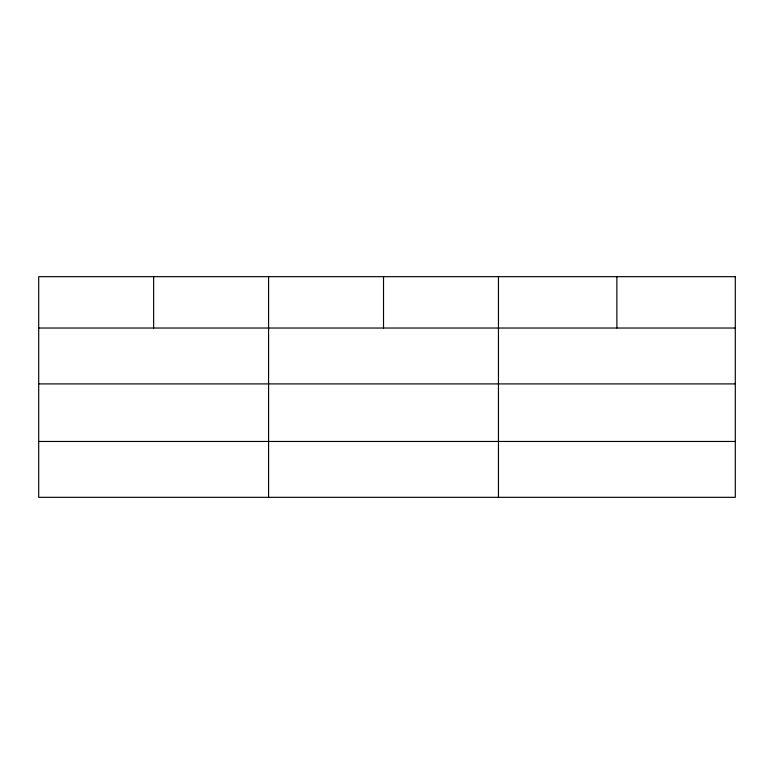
<?xml version="1.0" encoding="UTF-8"?>
<svg xmlns="http://www.w3.org/2000/svg" width="774" height="774" viewBox="0 0 774 774"><rect width="100%" height="100%" fill="white"/><g stroke="black" fill="none" stroke-linecap="round" stroke-linejoin="round"><path stroke-width="1.16" d="M38.7 328.031L735.3 328.031M38.7 383.904L735.3 383.904M38.7 441.461L735.3 441.461M616.878 276.676L616.878 328.031M498.456 276.676L498.456 497.324M383.517 276.676L383.517 328.031M268.578 276.676L268.578 497.324M153.639 276.676L153.639 328.031M735.3 276.676L38.7 276.676L38.7 497.324L735.3 497.324L735.3 276.676"/></g></svg>
